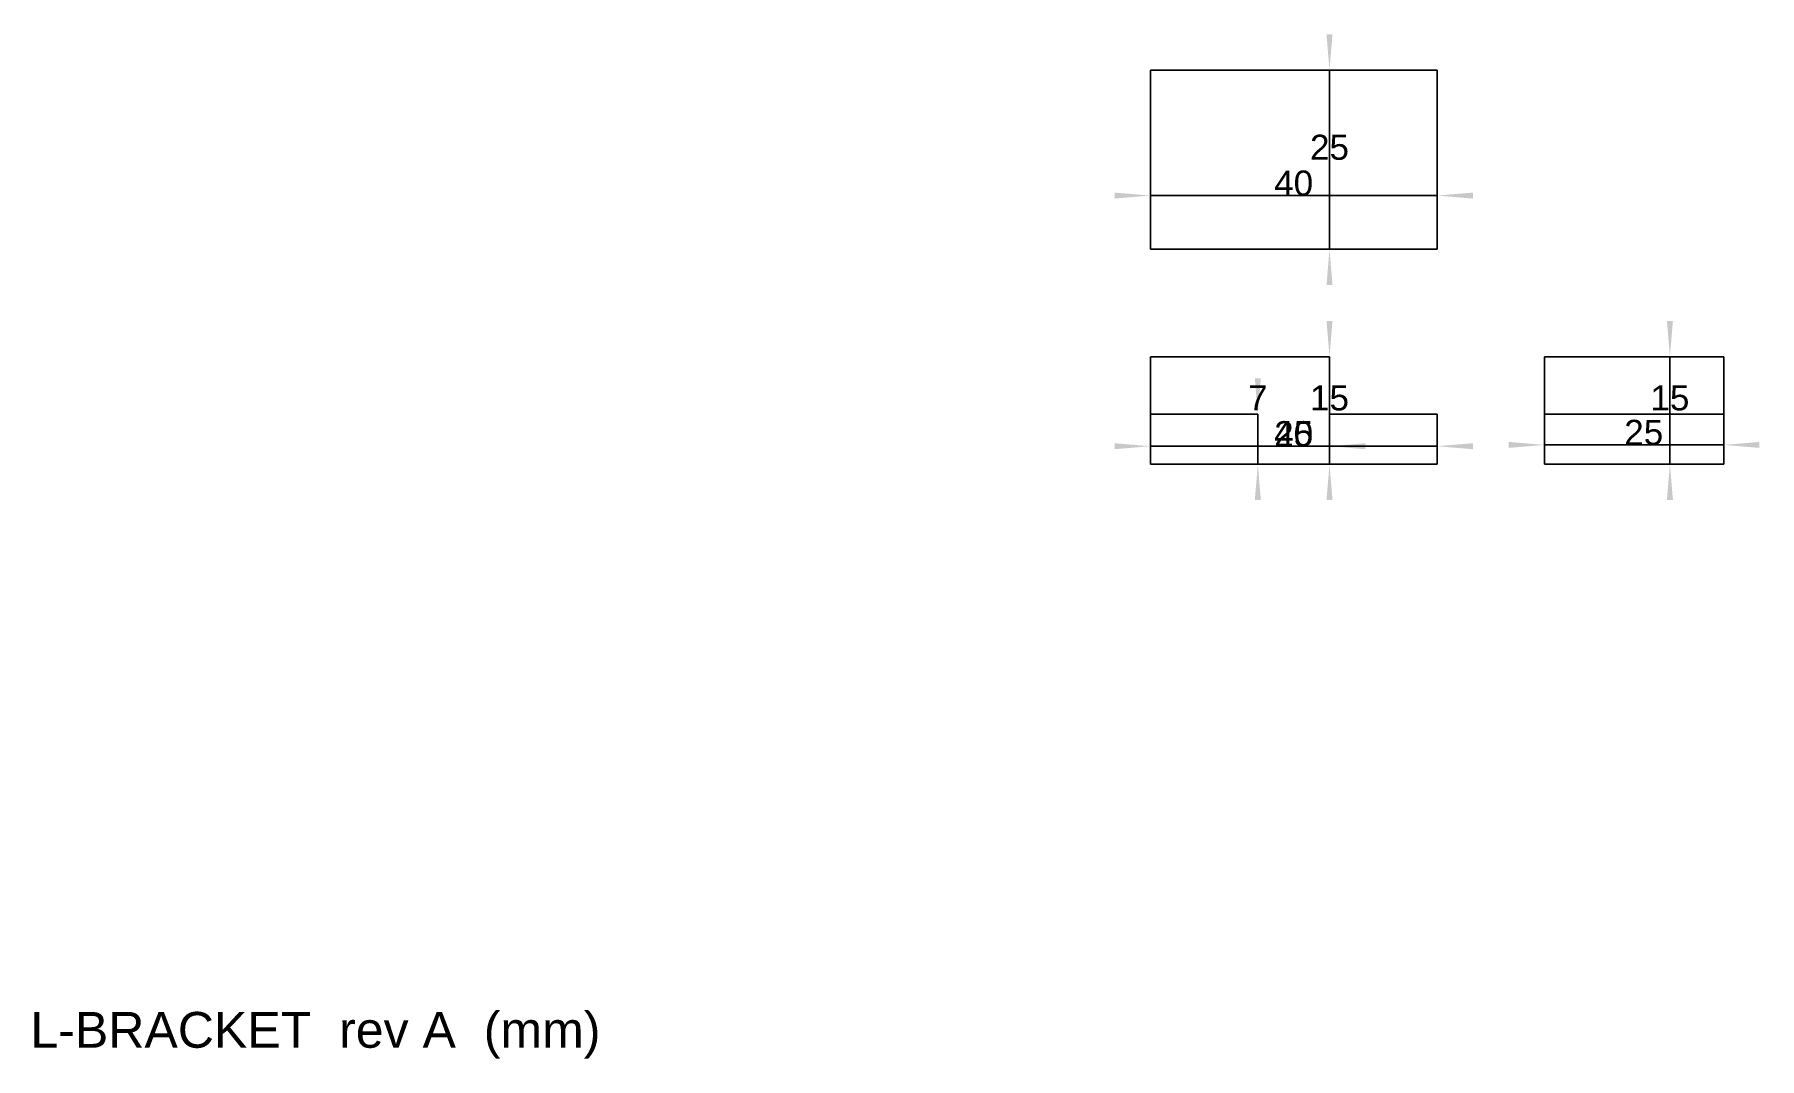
# Model space of a CAD drawing. Header units: millimetres. Extents: x -27 to 214, y 14 to 158.
import ezdxf
from ezdxf.enums import TextEntityAlignment as Align

# ---------------------------------------------------------------- set-up
doc = ezdxf.new("R2010")
doc.units = ezdxf.units.MM
doc.layers.get('0').update_dxf_attribs({"linetype": 'CONTINUOUS'})
for name, color, linetype in [('Dimension', 7, 'CONTINUOUS'), ('Dimension001', 7, 'CONTINUOUS'), ('DimExtent', 7, 'CONTINUOUS'), ('DimExtent001', 7, 'CONTINUOUS'), ('DimExtent002', 7, 'CONTINUOUS'), ('DimExtent003', 7, 'CONTINUOUS'), ('DimExtent004', 7, 'CONTINUOUS'), ('DimExtent005', 7, 'CONTINUOUS'), ('Note', 7, 'CONTINUOUS'), ('ProjItem', 7, 'CONTINUOUS'), ('ProjItem001', 7, 'CONTINUOUS'), ('ProjItem002', 7, 'CONTINUOUS')]:
    doc.layers.add(name, color=color, linetype=linetype)
doc.styles.get("Standard").update_dxf_attribs({"font": 'arial.ttf'})
doc.dimstyles.get("Standard").update_dxf_attribs({"dimscale": 0, "dimtxt": 2.5, "dimasz": 2.5, "dimexe": 1.25, "dimexo": 0.625, "dimtad": 1, "dimtxsty": 'STANDARD', "dimcen": 2.5, "dimazin": 3, "dimtfac": 1, "dimtmove": 0, "dimatfit": 3})

# ---------------------------------------------------------------- blocks, each defined once
blk = doc.blocks.new('*DimExtent')
at = {"color": 0}
for points in [[(123.5, 100.417), (123.5, 99.5833), (128.5, 100)], [(173.5, 100.417), (173.5, 99.5833), (168.5, 100)]]:
    blk.add_solid(points, dxfattribs=at)
at = {"layer": 'DimExtent'}
for p, q in [((128.5, 97.5), (128.5, 100)), ((128.5, 100), (168.5, 100)), ((168.5, 97.5), (168.5, 100))]:
    blk.add_line(p, q, dxfattribs=at)
blk.add_text('40', height=3.5, dxfattribs=at).set_placement((148.5, 100), align=Align.CENTER)
blk = doc.blocks.new('*DimExtent001')
at = {"color": 0}
for points in [[(153.917, 117.5), (153.083, 117.5), (153.5, 112.5)], [(153.917, 92.5), (153.083, 92.5), (153.5, 97.5)]]:
    blk.add_solid(points, dxfattribs=at)
at = {"layer": 'DimExtent001'}
for p, q in [((128.5, 112.5), (153.5, 112.5)), ((153.5, 112.5), (153.5, 97.5)), ((128.5, 97.5), (153.5, 97.5))]:
    blk.add_line(p, q, dxfattribs=at)
blk.add_text('15', height=3.5, dxfattribs=at).set_placement((153.5, 105), align=Align.CENTER)
blk = doc.blocks.new('*DimExtent002')
at = {"color": 0}
for points in [[(123.5, 135.417), (123.5, 134.583), (128.5, 135)], [(173.5, 135.417), (173.5, 134.583), (168.5, 135)]]:
    blk.add_solid(points, dxfattribs=at)
at = {"layer": 'DimExtent002'}
for p, q in [((128.5, 127.5), (128.5, 135)), ((128.5, 135), (168.5, 135)), ((168.5, 127.5), (168.5, 135))]:
    blk.add_line(p, q, dxfattribs=at)
blk.add_text('40', height=3.5, dxfattribs=at).set_placement((148.5, 135), align=Align.CENTER)
blk = doc.blocks.new('*DimExtent003')
at = {"color": 0}
for points in [[(153.917, 157.5), (153.083, 157.5), (153.5, 152.5)], [(153.917, 122.5), (153.083, 122.5), (153.5, 127.5)]]:
    blk.add_solid(points, dxfattribs=at)
at = {"layer": 'DimExtent003'}
for p, q in [((128.5, 152.5), (153.5, 152.5)), ((153.5, 152.5), (153.5, 127.5)), ((128.5, 127.5), (153.5, 127.5))]:
    blk.add_line(p, q, dxfattribs=at)
blk.add_text('25', height=3.5, dxfattribs=at).set_placement((153.5, 140), align=Align.CENTER)
blk = doc.blocks.new('*DimExtent004')
at = {"color": 0}
for points in [[(178.5, 99.7685), (178.5, 100.602), (183.5, 100.185)], [(213.5, 99.7685), (213.5, 100.602), (208.5, 100.185)]]:
    blk.add_solid(points, dxfattribs=at)
at = {"layer": 'DimExtent004'}
for p, q in [((183.5, 104.5), (183.5, 100.185)), ((183.5, 100.185), (208.5, 100.185)), ((208.5, 97.5), (208.5, 100.185))]:
    blk.add_line(p, q, dxfattribs=at)
blk.add_text('25', height=3.5, dxfattribs=at).set_placement((197.348, 100.185), align=Align.CENTER)
blk = doc.blocks.new('*DimExtent005')
at = {"color": 0}
for points in [[(201.417, 117.5), (200.583, 117.5), (201, 112.5)], [(201.417, 92.5), (200.583, 92.5), (201, 97.5)]]:
    blk.add_solid(points, dxfattribs=at)
at = {"layer": 'DimExtent005'}
for p, q in [((183.5, 112.5), (201, 112.5)), ((201, 112.5), (201, 97.5)), ((183.5, 97.5), (201, 97.5))]:
    blk.add_line(p, q, dxfattribs=at)
blk.add_text('15', height=3.5, dxfattribs=at).set_placement((201, 105), align=Align.CENTER)
blk = doc.blocks.new('*Dimension')
at = {"color": 0}
for points in [[(123.5, 99.5833), (123.5, 100.417), (128.5, 100)], [(158.5, 99.5833), (158.5, 100.417), (153.5, 100)]]:
    blk.add_solid(points, dxfattribs=at)
at = {"layer": 'Dimension'}
for p, q in [((128.5, 104.5), (128.5, 100)), ((153.5, 104.5), (153.5, 100)), ((128.5, 100), (153.5, 100))]:
    blk.add_line(p, q, dxfattribs=at)
blk.add_text('25', height=3.5, dxfattribs=at).set_placement((148.5, 100), align=Align.CENTER)
blk = doc.blocks.new('*Dimension001')
at = {"color": 0}
for points in [[(143.917, 109.5), (143.083, 109.5), (143.5, 104.5)], [(143.917, 92.5), (143.083, 92.5), (143.5, 97.5)]]:
    blk.add_solid(points, dxfattribs=at)
at = {"layer": 'Dimension001'}
for p, q in [((128.5, 104.5), (143.5, 104.5)), ((143.5, 97.5), (143.5, 104.5)), ((128.5, 97.5), (143.5, 97.5))]:
    blk.add_line(p, q, dxfattribs=at)
blk.add_text('7', height=3.5, dxfattribs=at).set_placement((143.5, 105), align=Align.CENTER)

msp = doc.modelspace()

# ---------------------------------------------------------------- linework, layer by layer
at = {"layer": 'ProjItem'}
for p, q in [((128.5, 97.5), (128.5, 112.5)), ((128.5, 112.5), (153.5, 112.5)), ((153.5, 104.5), (153.5, 112.5)), ((153.5, 104.5), (168.5, 104.5)), ((168.5, 97.5), (168.5, 104.5)), ((128.5, 97.5), (168.5, 97.5))]:
    msp.add_line(p, q, dxfattribs=at)
at = {"layer": 'ProjItem001'}
for p, q in [((128.5, 127.5), (128.5, 152.5)), ((128.5, 152.5), (153.5, 152.5)), ((153.5, 127.5), (153.5, 152.5)), ((153.5, 152.5), (168.5, 152.5)), ((168.5, 127.5), (168.5, 152.5)), ((128.5, 127.5), (153.5, 127.5)), ((153.5, 127.5), (168.5, 127.5))]:
    msp.add_line(p, q, dxfattribs=at)
at = {"layer": 'ProjItem002'}
for p, q in [((183.5, 104.5), (183.5, 112.5)), ((183.5, 112.5), (208.5, 112.5)), ((208.5, 104.5), (208.5, 112.5)), ((183.5, 97.5), (183.5, 104.5)), ((183.5, 104.5), (208.5, 104.5)), ((208.5, 97.5), (208.5, 104.5)), ((183.5, 97.5), (208.5, 97.5))]:
    msp.add_line(p, q, dxfattribs=at)

# ---------------------------------------------------------------- texts
at = {"layer": 'Note'}
msp.add_text('L-BRACKET  rev A  (mm)', height=5, dxfattribs=at).set_placement((12, 16), align=Align.CENTER)

# ---------------------------------------------------------------- dimensions: what is measured, and where the dimension line sits
at = {"layer": 'Dimension'}
dim = msp.add_linear_dim(base=(148.5, 100), p1=(128.5, 104.5), p2=(153.5, 104.5), text='25', dimstyle='STANDARD', dxfattribs=at)
dim.commit()
dim.dimension.update_dxf_attribs({"geometry": '*Dimension', "text_midpoint": (148.5, 105)})
at = {"layer": 'Dimension001'}
dim = msp.add_linear_dim(base=(143.5, 105), p1=(128.5, 97.5), p2=(128.5, 104.5), angle=90, text='7', dimstyle='STANDARD', dxfattribs=at)
dim.commit()
dim.dimension.update_dxf_attribs({"geometry": '*Dimension001', "text_midpoint": (148.5, 105)})
at = {"layer": 'DimExtent'}
dim = msp.add_linear_dim(base=(148.5, 100), p1=(128.5, 97.5), p2=(168.5, 97.5), text='40', dimstyle='STANDARD', dxfattribs=at)
dim.commit()
dim.dimension.update_dxf_attribs({"geometry": '*DimExtent', "text_midpoint": (148.5, 105)})
at = {"layer": 'DimExtent001'}
dim = msp.add_linear_dim(base=(153.5, 105), p1=(128.5, 112.5), p2=(128.5, 97.5), angle=90, text='15', dimstyle='STANDARD', dxfattribs=at)
dim.commit()
dim.dimension.update_dxf_attribs({"geometry": '*DimExtent001', "text_midpoint": (148.5, 105)})
at = {"layer": 'DimExtent002'}
dim = msp.add_linear_dim(base=(148.5, 135), p1=(128.5, 127.5), p2=(168.5, 127.5), text='40', dimstyle='STANDARD', dxfattribs=at)
dim.commit()
dim.dimension.update_dxf_attribs({"geometry": '*DimExtent002', "text_midpoint": (148.5, 140)})
at = {"layer": 'DimExtent003'}
dim = msp.add_linear_dim(base=(153.5, 140), p1=(128.5, 152.5), p2=(128.5, 127.5), angle=90, text='25', dimstyle='STANDARD', dxfattribs=at)
dim.commit()
dim.dimension.update_dxf_attribs({"geometry": '*DimExtent003', "text_midpoint": (148.5, 140)})
at = {"layer": 'DimExtent004'}
dim = msp.add_linear_dim(base=(197.348, 100.185), p1=(183.5, 104.5), p2=(208.5, 97.5), text='25', dimstyle='STANDARD', dxfattribs=at)
dim.commit()
dim.dimension.update_dxf_attribs({"geometry": '*DimExtent004', "text_midpoint": (196, 105)})
at = {"layer": 'DimExtent005'}
dim = msp.add_linear_dim(base=(201, 105), p1=(183.5, 112.5), p2=(183.5, 97.5), angle=90, text='15', dimstyle='STANDARD', dxfattribs=at)
dim.commit()
dim.dimension.update_dxf_attribs({"geometry": '*DimExtent005', "text_midpoint": (196, 105)})

doc.saveas('drawing.dxf')
